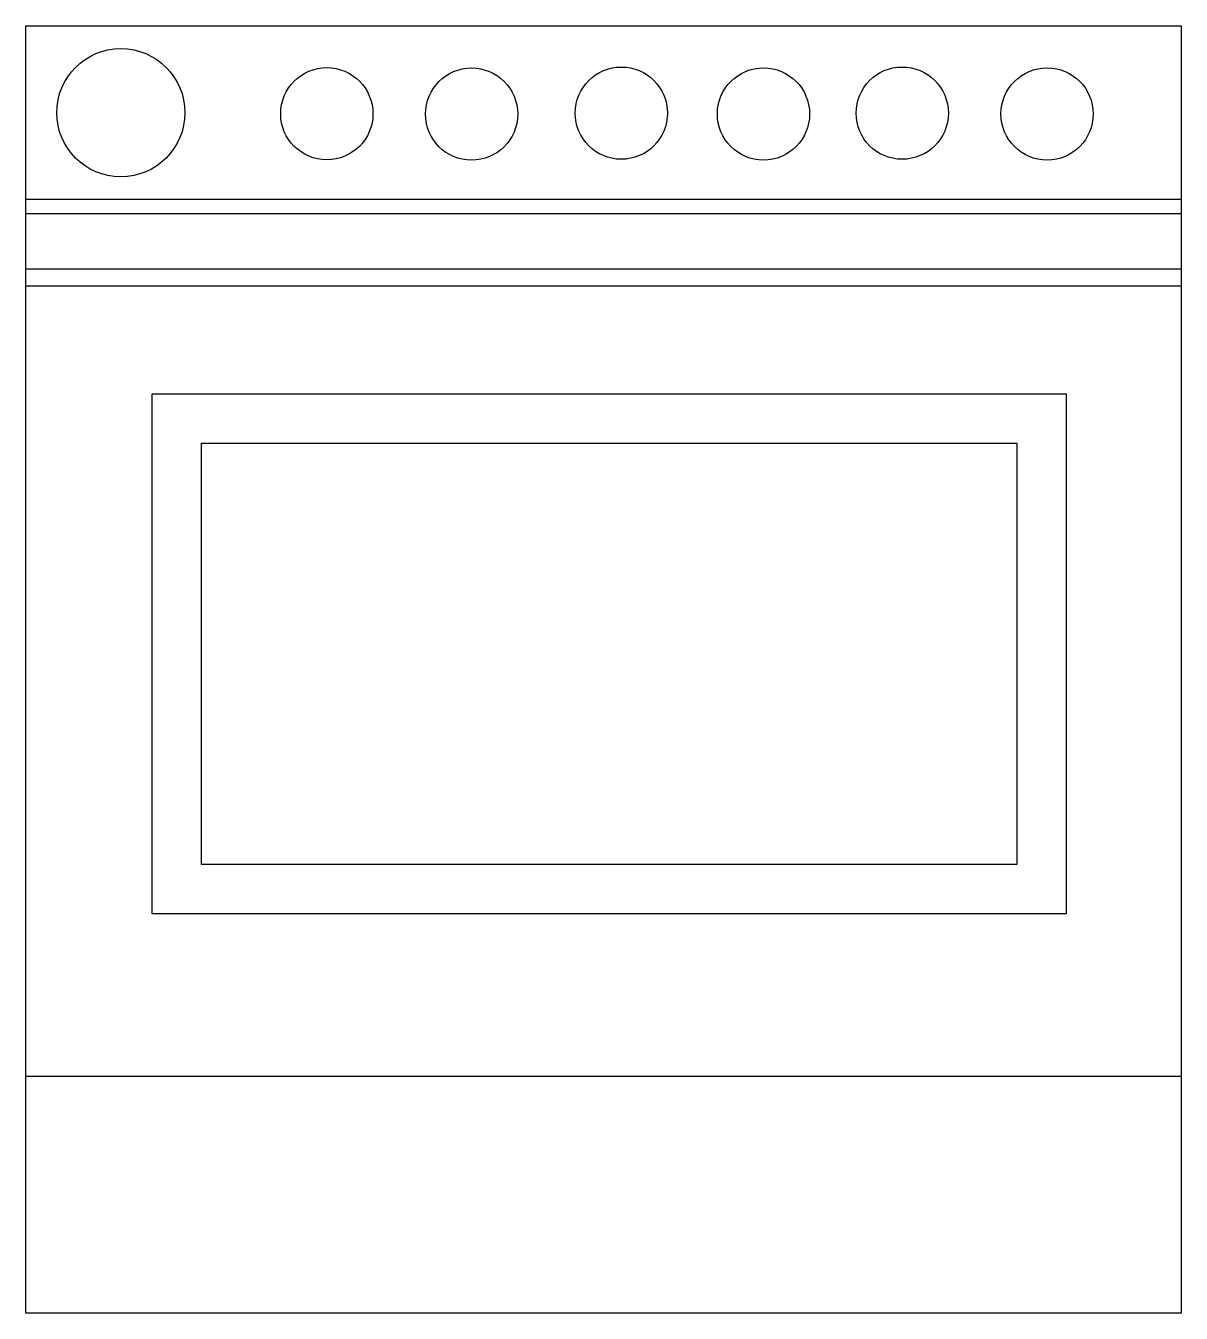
# Model space of a CAD drawing. Extents: x 63.752 to 64.522, y 46.343 to 47.201.
import ezdxf

# ---------------------------------------------------------------- set-up
doc = ezdxf.new("R2010")
doc.units = 0
doc.header["$LTSCALE"] = 0.2
doc.header["$MEASUREMENT"] = 0
doc.layers.add('A-PEÇAS', color=2, linetype='CONTINUOUS')

msp = doc.modelspace()

# ---------------------------------------------------------------- linework, layer by layer
at = {"layer": 'A-PEÇAS'}
for points in [[(63.75212, 46.34338), (63.75212, 47.20138), (64.52212, 47.20138), (64.52212, 46.34338), (63.75212, 46.34338)], [(63.75212, 47.08588), (64.52212, 47.08588)], [(63.75212, 47.07619), (64.52212, 47.07619)], [(63.75212, 47.0393), (64.52212, 47.0393)], [(63.75212, 47.02813), (64.52212, 47.02813)], [(63.83644, 46.60953), (63.83644, 46.95603), (64.44544, 46.95603), (64.44544, 46.60953), (63.83644, 46.60953)], [(63.86924, 46.64234), (63.86924, 46.92323), (64.41263, 46.92323), (64.41263, 46.64234), (63.86924, 46.64234)], [(63.75212, 46.50138), (64.52212, 46.50138)]]:
    msp.add_lwpolyline(points, dxfattribs=at)
for centre, radius in [((63.8155, 47.14344), 0.0427), ((63.95275, 47.14275), 0.03074), ((64.04923, 47.14251), 0.03074), ((64.14903, 47.14315), 0.03074), ((64.24372, 47.14259), 0.03074), ((64.33619, 47.14315), 0.03074), ((64.43272, 47.14259), 0.03074)]:
    msp.add_circle(centre, radius, dxfattribs=at)

doc.saveas('drawing.dxf')
